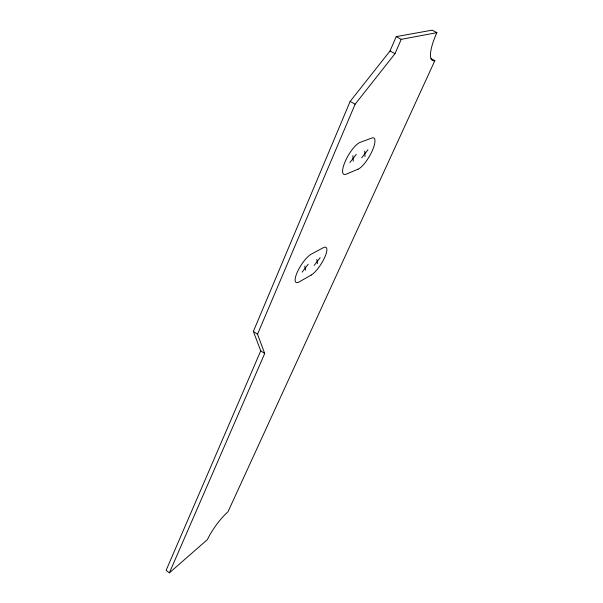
<?xml version="1.0" encoding="UTF-8"?>
<svg xmlns="http://www.w3.org/2000/svg" width="603" height="603" viewBox="0 0 603 603"><rect width="100%" height="100%" fill="white"/><g stroke="black" fill="none" stroke-linecap="round" stroke-linejoin="round"><path stroke-width="0.9" d="M253.358 331.439L350.162 101.379L390.035 50.969L396.216 36.632L432.185 30.15L436.881 32.652A34.544 9.377 -62 0 0 434.853 60.647L228.002 511.766A24.067 5.156 -53.9 0 0 207.462 539.557L169.383 572.85L166.119 570.317L260.752 350.84L253.358 331.439L257.526 334.235L264.702 353.509L169.383 572.85M257.526 334.235L355.122 104.213L394.995 53.682L401.229 39.338L436.881 32.652M302.118 272.134L308.223 264.174M314.201 265.41L320.155 257.624M361.717 157.82L367.966 149.755M349.876 162.561L356.298 154.308M396.216 36.632L401.229 39.338M431.115 58.619L434.853 60.647M390.035 50.969L394.995 53.682M350.162 101.379L355.122 104.213M260.752 350.84L264.702 353.509M304.756 266.074L305.585 270.204M316.831 259.448L317.525 263.556M352.898 155.634L353.275 161.197M364.717 151.021L364.973 156.516M311.186 275.058L299.163 281.918A16.982 4.952 -57.6 0 1 297.151 272.488A16.982 4.952 -57.6 0 1 311.299 254.127L323.276 247.735A16.643 4.741 -57.7 0 1 324.776 257.232A16.643 4.741 -57.7 0 1 311.186 275.058M358.016 169.217L346.212 174.169A18.444 5.57 -59.8 0 1 345.218 161.416A18.444 5.57 -59.8 0 1 360.089 142.391L371.802 138.057A18.075 5.314 -59.9 0 1 372.277 150.727A18.075 5.314 -59.9 0 1 358.016 169.217"/></g></svg>
